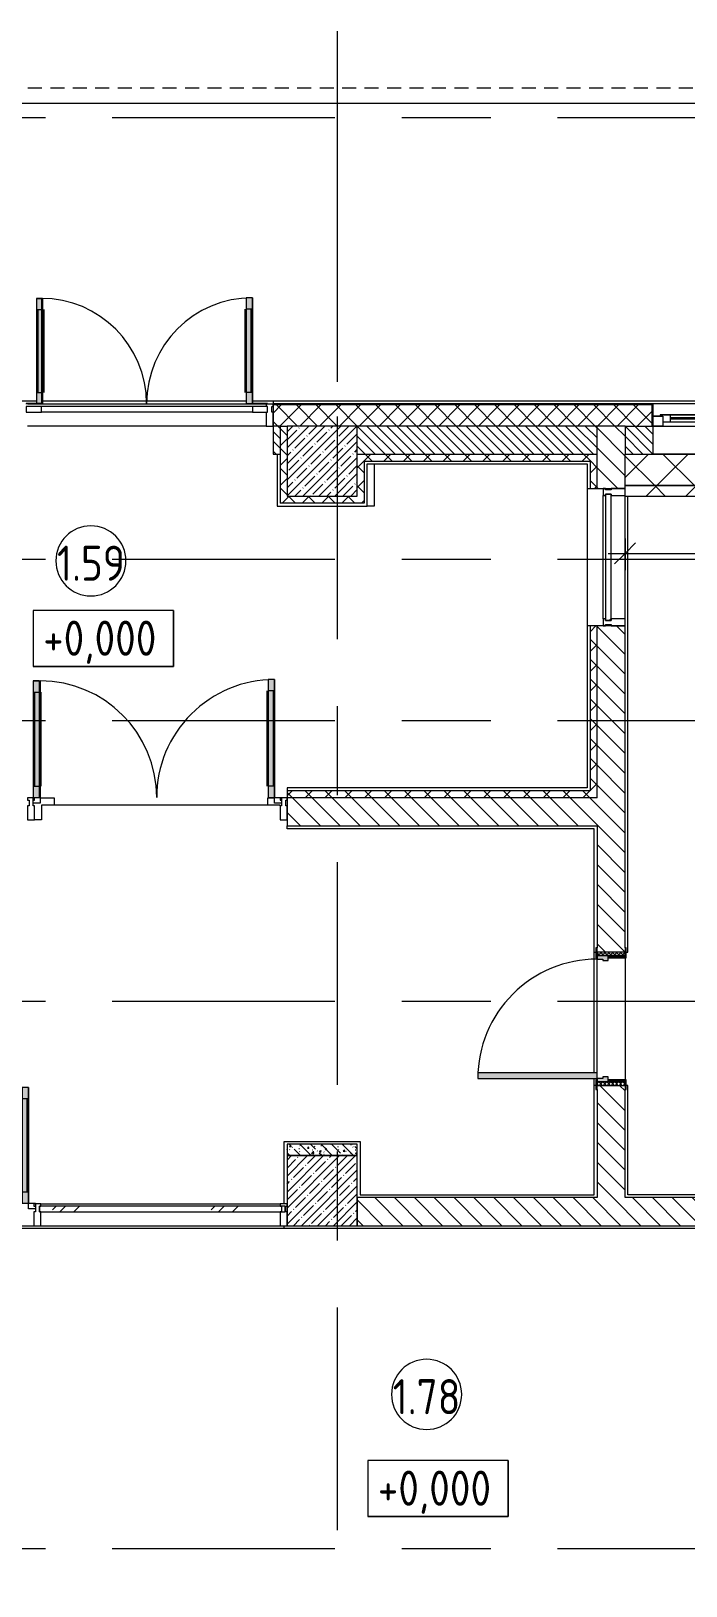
# Model space of a CAD drawing. Header units: millimetres. Extents: x 81368 to 286493, y -8553 to 29000.
# Drawn here: x 113775 to 118443, y 10833 to 21915 of the extents above; entities that cross this region are included whole.
import ezdxf

# ---------------------------------------------------------------- set-up
doc = ezdxf.new("R2010")
doc.units = ezdxf.units.MM
doc.linetypes.add('200_ШТРИХ__ш1_п0_6_', pattern=[160, 100, -60])
doc.linetypes.add('Осевая', pattern=[3175, 635, -476.25, 1587.5, -476.25])
for name, color, linetype, lineweight in [('A-ANNO-DIMS', 7, 'Continuous', 9), ('A-ANNO-DIMS-100', 7, 'Continuous', 9), ('A-AREA-IDEN', 7, 'Continuous', 9), ('A-DETL-MBND-1', 7, '200_ШТРИХ__ш1_п0_6_', 9), ('A-GLAZ', 7, 'Continuous', 9), ('A-GLAZ-CURT', 7, 'Continuous', 9), ('A-GLAZ-CWMG', 7, 'Continuous', 9), ('A-WALL', 7, 'Continuous', 9), ('A-WALL-1', 7, 'Continuous', 13), ('G-ANNO-DIMS', 7, 'Continuous', 9), ('I-WALL', 7, 'Continuous', 9), ('S-COLS', 7, 'Continuous', 9), ('Оси', 7, 'Continuous', 9), ('Оси-2', 7, 'Осевая', 9)]:
    doc.layers.add(name, color=color, linetype=linetype, lineweight=lineweight)
for name, color, linetype, lineweight, true_color in [('A-DETL-GENF-1', 7, 'Continuous', 9, 0xe2e2e2), ('A-DETL-GENF-2', 7, 'Continuous', 9, 0xaaaaaa), ('A-DOOR-1', 7, 'Continuous', 9, 0xaaaaaa), ('A-DOOR-2', 7, 'Continuous', 9, 0xe2e2e2), ('A-DOOR-FRAM-1', 7, 'Continuous', 9, 0xe2e2e2), ('A-DOOR-FRAM-2', 7, 'Continuous', 9, 0xaaaaaa), ('A-FLOR-1', 7, 'Continuous', 9, 0xaaaaaa), ('A-WALL-3', 7, 'Continuous', 9, 0xff80c0), ('I-WALL-1', 7, 'Continuous', 9, 0x787878)]:
    doc.layers.add(name, color=color, linetype=linetype, lineweight=lineweight, true_color=true_color)
doc.styles.add('GOST Common', font='GOST_Common.ttf', dxfattribs={"width": 0.9, "height": 250})
doc.styles.add('ISOCPEUR_1', font='isocpeur.ttf', dxfattribs={"width": 0.9, "height": 200})
doc.dimstyles.new('ISO-2_0_0_9К_Средний_округл2', dxfattribs={"dimscale": 304.8, "dimtxt": 199.196235, "dimasz": 0.492126, "dimexe": 0.393701, "dimexo": 0, "dimgap": 0, "dimtad": 1, "dimdec": 0, "dimrnd": 10, "dimzin": 0, "dimdsep": 46, "dimtxsty": 'ISOCPEUR_1', "dimblk1": 'OBLIQUE', "dimblk2": 'OBLIQUE', "dimsah": 1, "dimcen": 0.09, "dimdle": 0.393701, "dimazin": 0, "dimtfac": 1, "dimtdec": 4, "dimtix": 1, "dimtmove": 0, "dimatfit": 3, "dimfxl": 1, "dimtvp": 1, "dimtolj": 1, "dimtzin": 0, "dimarcsym": 2})
pattern_1 = [(135, (0, 0), (-70.71068, -70.71068), [])]
pattern_2 = [(135, (0, 0), (-35.35534, -35.35534), [])]
pattern_3 = [(45, (0, 0), (-70.71068, 70.71068), []), (135, (0, 0), (-70.71068, -70.71068), [])]
pattern_4 = [(45, (0, 0), (-141.42136, 141.42136), []), (135, (0, 0), (-141.42136, -141.42136), [])]

# ---------------------------------------------------------------- blocks, each defined once
blk = doc.blocks.new('110_Дверь_СКБ_1Ст_Внутренняя1 - Д-14_п_ 950x2100h_охрана-33310230-План монтажа стен и перегородок 1 этажа в осях 23_1-33')
at = {"layer": 'A-DOOR-1'}
h = blk.add_hatch(dxfattribs=at)
h.set_pattern_fill('FP_6', color=256, style=0, pattern_type=2)
h.set_pattern_definition([(135, (1826.41, 164.685), (-14.14214, -14.14214), []), (225, (1826.41, 164.685), (14.14214, -14.14214), [])])
h.paths.add_polyline_path([(462.5, -100), (487.5, -100), (487.5, 100), (462.5, 100)])
at = {"layer": 'A-DOOR-2'}
h = blk.add_hatch(color=256, dxfattribs=at)
h.paths.add_polyline_path([(-437.5, 100), (-437.5, 20), (-402.5, 20), (-402.5, 60), (-412.5, 60), (-412.5, 100)])
h.paths.add_polyline_path([(427.5, 60), (427.5, 20), (462.5, 20), (462.5, 100), (437.5, 100), (437.5, 60)])
at = {"layer": 'A-DOOR-FRAM-1'}
for points in [[(-412.5, 950), (-412.5, 100), (-372.5, 100), (-372.5, 950)], [(-492.5, 100), (-422.5, 100), (-422.5, 108), (-492.5, 108)], [(-437.5, -100), (-422.5, -100), (-422.5, 20), (-437.5, 20)], [(447.5, 100), (517.5, 100), (517.5, 108), (447.5, 108)], [(447.5, -100), (462.5, -100), (462.5, 20), (447.5, 20)], [(-492.5, -108), (-422.5, -108), (-422.5, -100), (-492.5, -100)], [(447.5, -108), (517.5, -108), (517.5, -100), (447.5, -100)]]:
    blk.add_hatch(color=256, dxfattribs=at).paths.add_polyline_path(points)
at = {"layer": 'A-DOOR-FRAM-2'}
h = blk.add_hatch(dxfattribs=at)
h.set_pattern_fill('FP_7', color=256, style=0, pattern_type=2)
h.set_pattern_definition([(45, (-296.384, 164.685), (-14.1421, 14.1421), []), (135, (-296.384, 164.685), (-14.1421, -14.1421), [])])
h.paths.add_polyline_path([(-462.5, -100), (-437.5, -100), (-437.5, 100), (-462.5, 100)])
at = {"layer": 'A-DOOR-1'}
for p, q in [((-412.5, 950), (-412.5, 100)), ((-372.5, 950), (-412.5, 950)), ((-372.5, 100), (-372.5, 950)), ((-412.5, 100), (-372.5, 100))]:
    blk.add_line(p, q, dxfattribs=at)
blk.add_arc((-412.5, 100), 850, 360, 90, dxfattribs=at)
at = {"layer": 'A-DOOR-FRAM-2'}
for p, q in [((-422.5, 108), (-492.5, 108)), ((-492.5, 108), (-492.5, 100)), ((-492.5, 100), (-422.5, 100)), ((-437.5, 100), (-462.5, 100)), ((-462.5, 100), (-462.5, -100)), ((-412.5, 100), (-437.5, 100)), ((-437.5, 100), (-437.5, 20)), ((-437.5, -100), (-437.5, 100)), ((-422.5, 100), (-437.5, 100)), ((-437.5, 100), (-437.5, 99)), ((-437.5, 99), (-422.5, 99)), ((-437.5, 20), (-402.5, 20)), ((-422.5, 20), (-437.5, 20)), ((-437.5, 20), (-437.5, -100)), ((-422.5, 100), (-422.5, 108)), ((-422.5, 99), (-422.5, 100)), ((-422.5, -100), (-422.5, 20)), ((-412.5, 60), (-412.5, 100)), ((-402.5, 60), (-412.5, 60)), ((-402.5, 20), (-402.5, 60)), ((437.5, 60), (427.5, 60)), ((427.5, 60), (427.5, 20)), ((427.5, 20), (462.5, 20)), ((437.5, 100), (437.5, 60)), ((462.5, 100), (437.5, 100)), ((517.5, 108), (447.5, 108)), ((447.5, 108), (447.5, 100)), ((462.5, 100), (447.5, 100)), ((447.5, 100), (447.5, 99)), ((447.5, 100), (517.5, 100)), ((447.5, 99), (462.5, 99)), ((462.5, 20), (447.5, 20)), ((447.5, 20), (447.5, -100)), ((462.5, 20), (462.5, 100)), ((487.5, 100), (462.5, 100)), ((462.5, 100), (462.5, -100)), ((462.5, 99), (462.5, 100)), ((462.5, -100), (462.5, 20)), ((487.5, -100), (487.5, 100)), ((517.5, 100), (517.5, 108)), ((-422.5, -100), (-492.5, -100)), ((-492.5, -100), (-492.5, -108)), ((-492.5, -108), (-422.5, -108)), ((-462.5, -100), (-437.5, -100)), ((-437.5, -100), (-422.5, -100)), ((-422.5, -108), (-422.5, -100)), ((447.5, -100), (462.5, -100)), ((517.5, -100), (447.5, -100)), ((447.5, -100), (447.5, -108)), ((447.5, -108), (517.5, -108)), ((462.5, -100), (487.5, -100)), ((517.5, -108), (517.5, -100))]:
    blk.add_line(p, q, dxfattribs=at)
blk = doc.blocks.new('Прямоугольный импост - Импост структурный с накладкой - 160мм-22852563-План монтажа стен и перегородок 1 этажа в осях 23_1-33')
at = {"layer": 'A-GLAZ-CWMG'}
for p, q in [((-50, 40), (-50, 140)), ((-50, 140), (0, 140)), ((0, 140), (0, 40)), ((-50, -17), (-50, 0)), ((-10, 40), (-10, 0)), ((0, 40), (-10, 40)), ((-10, 0), (0, 0)), ((0, 0), (0, -17)), ((0, -17), (-50, -17))]:
    blk.add_line(p, q, dxfattribs=at)
blk = doc.blocks.new('Дверь_Витражная_СКБ_2Ст - ВН-5-31911725-План монтажа стен и перегородок 1 этажа в осях 23_1-33')
at = {"layer": 'A-DETL-GENF-1'}
for points in [[(-743, 20), (-743, 770), (-788, 770), (-788, 20)], [(752, 20), (752, 774), (707, 774), (707, 20)], [(-789, 17), (-752, 17), (-752, 20), (-860, 20), (-860, 17), (-850, 17)], [(860, 17), (860, 20), (752, 20), (752, 17), (850, 17)]]:
    blk.add_hatch(color=256, dxfattribs=at).paths.add_polyline_path(points)
at = {"layer": 'A-DETL-GENF-2'}
for p, q in [((-788, 770), (-743, 770)), ((-788, 770), (-788, 20)), ((-743, 770), (-788, 770)), ((-788, 770), (-788, 20)), ((-788, 690), (-743, 690)), ((-778, 690), (-778, 100)), ((-743, 770), (-743, 20)), ((-743, 20), (-743, 770)), ((-734, 690), (-734, 100)), ((698, 694), (698, 100)), ((752, 774), (707, 774)), ((707, 774), (707, 20)), ((752, 774), (707, 774)), ((707, 774), (707, 20)), ((752, 694), (707, 694)), ((742, 694), (742, 100)), ((752, 774), (752, 20)), ((752, 20), (752, 774)), ((-860, 20), (-860, 17)), ((-752, 20), (-860, 20)), ((-752, 20), (-860, 20)), ((-860, 20), (-860, 17)), ((-788, 100), (-743, 100)), ((-743, 20), (-788, 20)), ((-788, 20), (-743, 20)), ((-752, 17), (-752, 20)), ((-752, 17), (-752, 20)), ((752, 100), (707, 100)), ((707, 20), (752, 20)), ((707, 20), (752, 20)), ((752, 17), (752, 20)), ((752, 20), (860, 20)), ((752, 20), (752, 17)), ((860, 20), (752, 20)), ((860, 20), (860, 17)), ((860, 17), (860, 20))]:
    blk.add_line(p, q, dxfattribs=at)
at = {"layer": 'A-DOOR-1'}
for p, q in [((-752, 770), (-752, 20)), ((752, 774), (752, 20)), ((-752, 0), (-860, 0)), ((-860, 0), (-860, -40)), ((-752, -40), (-752, 0)), ((860, 0), (752, 0)), ((752, 0), (752, -40)), ((860, -40), (860, 0)), ((-860, -40), (-752, -40)), ((752, -40), (860, -40))]:
    blk.add_line(p, q, dxfattribs=at)
for centre, radius, start, end in [((-752, 20), 750, 360, 90), ((752, 20), 754, 90, 180)]:
    blk.add_arc(centre, radius, start, end, dxfattribs=at)
blk = doc.blocks.new('Прямоугольный импост - Импост структурный с накладкой - 160мм-24260934-План монтажа стен и перегородок 1 этажа в осях 23_1-33')
at = {"layer": 'A-GLAZ-CWMG'}
for p, q in [((115450, 19257), (113750, 19257)), ((115352, 19240), (113848, 19240)), ((115352, 19200), (113848, 19200)), ((115450, 19100), (113750, 19100))]:
    blk.add_line(p, q, dxfattribs=at)
blk = doc.blocks.new('Дверь_Витражная_остекление_ - ВВ-14 остекление-32472302-План монтажа стен и перегородок 1 этажа в осях 23_1-33')
at = {"layer": 'A-DETL-GENF-1'}
for points in [[(-798, -20), (-835, -20), (-835, -860), (-790, -860), (-790, -20)], [(840, -20), (840, -850), (885, -850), (885, -20), (864, -20)]]:
    blk.add_hatch(color=256, dxfattribs=at).paths.add_polyline_path(points)
at = {"layer": 'A-DETL-GENF-2'}
for p, q in [((-790, -20), (-835, -20)), ((-835, -860), (-835, -20)), ((-790, -20), (-835, -20)), ((-835, -20), (-835, -860)), ((-835, -100), (-790, -100)), ((-825, -780), (-825, -100)), ((-790, -860), (-790, -20)), ((-790, -860), (-790, -20)), ((-781, -780), (-781, -100)), ((831, -770), (831, -100)), ((840, -850), (840, -20)), ((840, -20), (840, -850)), ((885, -100), (840, -100)), ((875, -770), (875, -100)), ((885, -850), (885, -20)), ((885, -850), (885, -20)), ((885, -770), (840, -770)), ((-835, -780), (-790, -780)), ((-835, -860), (-790, -860)), ((-835, -860), (-790, -860)), ((885, -850), (840, -850)), ((840, -850), (885, -850))]:
    blk.add_line(p, q, dxfattribs=at)
at = {"layer": 'A-DOOR-1'}
for p, q in [((-885, 20), (-835, 20)), ((-885, -20), (-885, 20)), ((-835, 20), (-835, -20)), ((835, 20), (885, 20)), ((835, -20), (835, 20)), ((885, 20), (885, -20)), ((-835, -20), (-885, -20)), ((-835, -860), (-835, -20)), ((835, -850), (835, -20)), ((885, -20), (835, -20))]:
    blk.add_line(p, q, dxfattribs=at)
for centre, radius, start, end in [((-835, -20), 840, 270, 0), ((835, -20), 830, 180, 270)]:
    blk.add_arc(centre, radius, start, end, dxfattribs=at)
blk = doc.blocks.new('Прямоугольный импост - Импост структурный с накладкой - 160мм Темный-31915521-План монтажа стен и перегородок 1 этажа в осях 23_1-33')
at = {"layer": 'A-GLAZ-CWMG'}
for p, q in [((-25, 0), (-25, 17)), ((-25, 17), (25, 17)), ((-15, 0), (-25, 0)), ((-15, -40), (-15, 0)), ((25, 0), (15, 0)), ((15, 0), (15, -40)), ((25, 17), (25, 0)), ((-25, -140), (-25, -40)), ((-25, -40), (-15, -40)), ((15, -40), (25, -40)), ((25, -40), (25, -140)), ((25, -140), (-25, -140))]:
    blk.add_line(p, q, dxfattribs=at)
blk = doc.blocks.new('Системная панель - Стекло - 40мм-24262626-План монтажа стен и перегородок 1 этажа в осях 23_1-33')
at = {"layer": 'A-GLAZ-CURT'}
h = blk.add_hatch(dxfattribs=at)
h.set_pattern_fill('FP_34', color=256, style=0, pattern_type=2)
h.set_pattern_definition([(135, (18065, -117970), (-282.8427, -282.8427), [200, -600]), (135, (18165, -118170), (-282.8427, -282.8427), [600, -200]), (135, (18265, -117770), (-282.8427, -282.8427), [200, -600])])
h.paths.add_polyline_path([(450, 40), (-450, 40), (-450, 0), (450, 0)])
for p, q in [((450, 40), (-450, 40)), ((-450, 40), (-450, 0)), ((-450, 0), (450, 0)), ((450, 0), (450, 40))]:
    blk.add_line(p, q, dxfattribs=at)
blk = doc.blocks.new('Прямоугольный импост - Импост структурный с накладкой - 160мм-20958586-План монтажа стен и перегородок 1 этажа в осях 23_1-33')
at = {"layer": 'A-GLAZ-CWMG'}
for p, q in [((117853, 17725), (117853, 18605)), ((118010, 17725), (118010, 18605))]:
    blk.add_line(p, q, dxfattribs=at)
blk = doc.blocks.new('Прямоугольный импост - Импост структурный с накладкой - 160мм-24262627-План монтажа стен и перегородок 1 этажа в осях 23_1-33')
at = {"layer": 'A-GLAZ-CWMG'}
for p, q in [((-50, 0), (-50, 17)), ((-50, 17), (0, 17)), ((-40, 0), (-50, 0)), ((-40, -40), (-40, 0)), ((0, 0), (-10, 0)), ((-10, 0), (-10, -40)), ((0, 17), (0, 0)), ((-50, -140), (-50, -40)), ((-50, -40), (-40, -40)), ((-10, -40), (0, -40)), ((0, -40), (0, -140)), ((0, -140), (-50, -140))]:
    blk.add_line(p, q, dxfattribs=at)
blk = doc.blocks.new('Прямоугольный импост - Импост структурный с накладкой - 160мм-24262628-План монтажа стен и перегородок 1 этажа в осях 23_1-33')
at = {"layer": 'A-GLAZ-CWMG'}
for p, q in [((0, 17), (-50, 17)), ((-50, 17), (-50, 0)), ((-50, 0), (-40, 0)), ((-40, 0), (-40, -40)), ((-10, -40), (-10, 0)), ((-10, 0), (0, 0)), ((0, 0), (0, 17)), ((-40, -40), (-50, -40)), ((-50, -40), (-50, -140)), ((0, -40), (-10, -40)), ((0, -140), (0, -40)), ((-50, -140), (0, -140))]:
    blk.add_line(p, q, dxfattribs=at)
blk = doc.blocks.new('Прямоугольный импост - Импост структурный с накладкой - 160мм Темный-30755591-План монтажа стен и перегородок 1 этажа в осях 23_1-33')
at = {"layer": 'A-GLAZ-CWMG'}
for p, q in [((-25, 0), (-25, 17)), ((-25, 17), (25, 17)), ((-15, 0), (-25, 0)), ((-15, -40), (-15, 0)), ((25, 0), (15, 0)), ((15, 0), (15, -40)), ((25, 17), (25, 0)), ((-25, -140), (-25, -40)), ((-25, -40), (-15, -40)), ((15, -40), (25, -40)), ((25, -40), (25, -140)), ((25, -140), (-25, -140))]:
    blk.add_line(p, q, dxfattribs=at)
blk = doc.blocks.new('120_Окно_СКБ_1Ст - 120_Окно_СКБ_1Ст_1200х2500_h_ с форточкой-22889524-План монтажа стен и перегородок 1 этажа в осях 23_1-33')
at = {"layer": 'A-GLAZ'}
for p, q in [((-600, 5), (-600, 75)), ((-600, 75), (-530, 75)), ((600, 75), (-600, 75)), ((-530, 5), (-600, 5)), ((-600, 5), (-550, 5)), ((-530, 5), (-550, 5)), ((-550, 5), (-550, -5)), ((-530, 75), (-530, 5)), ((530, 45), (-530, 45)), ((-530, 45), (-530, 5)), ((-480, -5), (-480, 45)), ((-480, 25), (480, 25)), ((480, 15), (-480, 15)), ((480, -5), (480, 45)), ((530, 5), (530, 75)), ((530, 75), (600, 75)), ((530, 5), (530, 45)), ((600, 5), (530, 5)), ((550, 5), (530, 5)), ((550, 5), (600, 5)), ((550, -5), (550, 5)), ((600, 75), (600, 5)), ((-550, -5), (550, -5)), ((550, -5), (-550, -5))]:
    blk.add_line(p, q, dxfattribs=at)
blk = doc.blocks.new('Системная панель - Стекло - 40мм-32354598-План монтажа стен и перегородок 1 этажа в осях 23_1-33')
at = {"layer": 'A-GLAZ-CURT'}
h = blk.add_hatch(dxfattribs=at)
h.set_pattern_fill('FP_49', color=256, style=0, pattern_type=2)
h.set_pattern_definition([(225, (114810.45, 13440), (282.8427, -282.8427), [200, -600]), (225, (115010.45, 13540), (282.8427, -282.8427), [600, -200]), (225, (114610.45, 13640), (282.8427, -282.8427), [200, -600])])
h.paths.add_polyline_path([(-875, 40), (-875, 0), (875, 0), (875, 40), (-430, 40)])
for p, q in [((875, 40), (-875, 40)), ((-875, 40), (-875, 0)), ((-875, 0), (875, 0)), ((875, 0), (875, 40))]:
    blk.add_line(p, q, dxfattribs=at)
blk = doc.blocks.new('Прямоугольный импост - Импост структурный с накладкой - 160мм Темный-32355000-План монтажа стен и перегородок 1 этажа в осях 23_1-33')
at = {"layer": 'A-GLAZ-CWMG'}
for p, q in [((113845, 13557), (115550, 13557)), ((113845, 13400), (115550, 13400))]:
    blk.add_line(p, q, dxfattribs=at)
blk = doc.blocks.new('BSC_Колонна _Прямоугольная - 500х500-V13-План монтажа стен и перегородок 1 этажа в осях 23_1-33')
at = {"layer": 'S-COLS'}
h = blk.add_hatch(dxfattribs=at)
h.set_pattern_fill('FP_52', color=256, style=0, pattern_type=2)
h.set_pattern_definition([(45, (-115850.45, -18850), (-57.024626, 57.024626), []), (45, (-115793.42, -18850), (-57.024626, 57.024626), [100.806, -20.161, 3.353, -16.808])])
h.paths.add_polyline_path([(-250, -250), (250, -250), (250, 250), (-250, 250), (-250, 247)])
for p, q in [((250, 250), (-250, 250)), ((-250, 250), (-250, -250)), ((250, -250), (250, 250)), ((-250, -250), (250, -250))]:
    blk.add_line(p, q, dxfattribs=at)
blk = doc.blocks.new('Прямоугольный импост - Импост структурный с накладкой - 160мм Темный-31239248-План монтажа стен и перегородок 1 этажа в осях 23_1-33')
at = {"layer": 'A-GLAZ-CWMG'}
for p, q in [((0, 17), (-50, 17)), ((-50, 17), (-50, 0)), ((-50, 0), (-40, 0)), ((-40, 0), (-40, -40)), ((-10, -40), (-10, 0)), ((-10, 0), (0, 0)), ((0, 0), (0, 17)), ((-40, -40), (-50, -40)), ((-50, -40), (-50, -140)), ((0, -40), (-10, -40)), ((0, -140), (0, -40)), ((-50, -140), (0, -140))]:
    blk.add_line(p, q, dxfattribs=at)
blk = doc.blocks.new('Дверь_Витражная_остекление_ - ВВ-13 остекление-32355241-План монтажа стен и перегородок 1 этажа в осях 23_1-33')
at = {"layer": 'A-DETL-GENF-1'}
for points in [[(-787.5, -20), (-832.5, -20), (-832.5, -845), (-787.5, -845), (-787.5, -56)], [(837.5, -20), (837.5, -860), (882.5, -860), (882.5, -20)]]:
    blk.add_hatch(color=256, dxfattribs=at).paths.add_polyline_path(points)
at = {"layer": 'A-DETL-GENF-2'}
for p, q in [((-787.5, -20), (-832.5, -20)), ((-832.5, -845), (-832.5, -20)), ((-787.5, -20), (-832.5, -20)), ((-832.5, -20), (-832.5, -845)), ((-832.5, -100), (-787.5, -100)), ((-822.5, -765), (-822.5, -100)), ((-787.5, -845), (-787.5, -20)), ((-787.5, -845), (-787.5, -20)), ((-778.5, -765), (-778.5, -100)), ((828.5, -780), (828.5, -100)), ((837.5, -860), (837.5, -20)), ((837.5, -20), (837.5, -860)), ((882.5, -100), (837.5, -100)), ((872.5, -780), (872.5, -100)), ((882.5, -860), (882.5, -20)), ((882.5, -860), (882.5, -20)), ((-832.5, -765), (-787.5, -765)), ((-832.5, -845), (-787.5, -845)), ((-832.5, -845), (-787.5, -845)), ((882.5, -780), (837.5, -780)), ((882.5, -860), (837.5, -860)), ((837.5, -860), (882.5, -860))]:
    blk.add_line(p, q, dxfattribs=at)
at = {"layer": 'A-DOOR-1'}
for p, q in [((-882.5, 20), (-832.5, 20)), ((-882.5, -20), (-882.5, 20)), ((-832.5, 20), (-832.5, -20)), ((832.5, 20), (882.5, 20)), ((832.5, -20), (832.5, 20)), ((882.5, 20), (882.5, -20)), ((-832.5, -20), (-882.5, -20)), ((-832.5, -845), (-832.5, -20)), ((832.5, -860), (832.5, -20)), ((882.5, -20), (832.5, -20))]:
    blk.add_line(p, q, dxfattribs=at)
for centre, radius, start, end in [((-832.5, -20), 825, 270, 0), ((832.5, -20), 840, 180, 270)]:
    blk.add_arc(centre, radius, start, end, dxfattribs=at)
blk = doc.blocks.new('Зашивка приборов отопления2 - Зашивка приборов отопления-33269377-План монтажа стен и перегородок 1 этажа в осях 23_1-33')
at = {"layer": 'A-WALL-3'}
h = blk.add_hatch(dxfattribs=at)
h.set_pattern_fill('FP_63', color=256, style=0, pattern_type=2)
h.set_pattern_definition(pattern_4)
h.paths.add_polyline_path([(120680, 18675), (120680, 18900), (118010, 18900), (118010, 18675), (120459, 18675)])
h = blk.add_hatch(dxfattribs=at)
h.set_pattern_fill('FP_63', color=256, style=0, pattern_type=2)
h.set_pattern_definition(pattern_4)
h.paths.add_polyline_path([(120680, 18600), (120680, 18675), (118010, 18675), (118010, 18600), (120459, 18600)])
for p, q in [((119410, 18900), (118210, 18900)), ((120680, 18675), (120680, 18900)), ((118010, 18675), (120680, 18675)), ((120680, 18675), (118010, 18675)), ((120680, 18600), (120680, 18675)), ((118010, 18600), (120680, 18600))]:
    blk.add_line(p, q, dxfattribs=at)
blk = doc.blocks.new('Марка_Помещения - Номер-25198446-План монтажа стен и перегородок 1 этажа в осях 23_1-33')
at = {"layer": 'A-AREA-IDEN'}
for start, end in [(360, 180), (180, 360)]:
    blk.add_arc((0, 0), 2.5, start, end, dxfattribs=at)
blk = doc.blocks.new('Высотные отметки - 10х4_h_-17668695-План монтажа стен и перегородок 1 этажа в осях 23_1-33')
at = {"layer": 'G-ANNO-DIMS'}
for p, q in [((-5, 4), (-5, 0)), ((5, 4), (-5, 4)), ((5, 4), (-5, 4)), ((-5, 4), (-5, 0)), ((5, 4), (5, 0)), ((5, 0), (5, 4)), ((5, 0), (-5, 0)), ((-5, 0), (5, 0))]:
    blk.add_line(p, q, dxfattribs=at)
blk = doc.blocks.new('DIMBLOCK61-План монтажа стен и перегородок 1 этажа в осях 23_1-33')
at = {"layer": 'A-ANNO-DIMS-100'}
for p, q in [((120681, 18600), (120681, 18072)), ((120681, 18192), (120681, 18600)), ((118010, 18299), (118010, 18072)), ((118010, 18192), (118010, 18299)), ((117890, 18192), (120681, 18192))]:
    blk.add_line(p, q, dxfattribs=at)
at = {"layer": 'A-ANNO-DIMS-100', "lineweight": 20}
for p, q in [((118010, 18192), (117935, 18117)), ((118010, 18192), (118085, 18267)), ((120681, 18192), (120606, 18117)), ((120681, 18192), (120756, 18267))]:
    blk.add_line(p, q, dxfattribs=at)
at = {"layer": 'A-ANNO-DIMS-100', "color": 0, "insert": (119092, 18454), "char_height": 200, "width": 606.78, "attachment_point": 1, "line_spacing_factor": 1.149209, "style": 'ISOCPEUR_1'}
blk.add_mtext('2670', dxfattribs=at)
blk = doc.blocks.new('_Oblique')
at = {"color": 0, "linetype": 'ByBlock', "lineweight": -2}
blk.add_line((-0.5, -0.5), (0.5, 0.5), dxfattribs=at)

msp = doc.modelspace()

# ---------------------------------------------------------------- hatches: boundary and pattern name
at = {"layer": 'A-WALL'}
h = msp.add_hatch(dxfattribs=at)
h.set_pattern_fill('FP_5', color=256, style=0, pattern_type=2)
h.set_pattern_definition(pattern_3)
h.paths.add_polyline_path([(120860, 19100), (120860, 19250), (119418, 19250), (119418, 19100), (120852, 19100)])
h.paths.add_polyline_path([(118202, 19100), (118202, 19250), (115500.4, 19250), (115500.4, 19100), (118010, 19100)])
h.paths.add_polyline_path([(112899, 19100), (112908.8, 19100), (112850.4, 19180.7), (112850.4, 19250), (112790.5, 19250), (112800.4, 19236.2), (112800.4, 19100), (112850.4, 19100)])
h = msp.add_hatch(dxfattribs=at)
h.set_pattern_fill('FP_1', color=256, style=0, pattern_type=2)
h.set_pattern_definition(pattern_2)
h.paths.add_polyline_path([(117810, 18900), (117810, 19100), (116100.4, 19100), (116100.4, 18900), (117799.9, 18900)])
h.paths.add_polyline_path([(115530.4, 18900), (115550.4, 18900), (115550.4, 19100), (115500.4, 19100), (115500.4, 18900)])
h.paths.add_polyline_path([(112481.7, 18900), (112750.4, 18900), (112750.4, 19100), (111050, 19100), (111050, 18900), (111179.4, 18900)])
h.paths.add_polyline_path([(112800.4, 18900), (112850.4, 18900), (112850.4, 19100), (112800.4, 19100), (112800.4, 19097.3)])
h = msp.add_hatch(dxfattribs=at)
h.set_pattern_fill('FP_1', color=256, style=0, pattern_type=2)
h.set_pattern_definition(pattern_2)
h.paths.add_polyline_path([(119410, 18900), (120930, 18900), (120930, 19100), (119410, 19100), (119410, 19097.3)])
h.paths.add_polyline_path([(118132.3, 18900), (118210, 18900), (118210, 19100), (118010, 19100), (118010, 18900)])
at = {"layer": 'I-WALL'}
h = msp.add_hatch(dxfattribs=at)
h.set_pattern_fill('FP_5', color=256, style=0, pattern_type=2)
h.set_pattern_definition(pattern_3)
h.paths.add_polyline_path([(115600.4, 18550), (115600.4, 19100), (115550.4, 19100), (115550.4, 18550)])
h = msp.add_hatch(dxfattribs=at)
h.set_pattern_fill('FP_4', color=256, style=0, pattern_type=2)
h.set_pattern_definition(pattern_1)
h.paths.add_polyline_path([(117810, 16450), (118010, 16450), (118010, 17675), (117810, 17675), (117810, 16520)])
h.paths.add_polyline_path([(117810, 18655), (118010, 18655), (118010, 19100), (117810, 19100), (117810, 18900)])
h = msp.add_hatch(dxfattribs=at)
h.set_pattern_fill('FP_5', color=256, style=0, pattern_type=2)
h.set_pattern_definition(pattern_3)
h.paths.add_polyline_path([(117740, 18850), (117760, 18850), (117760, 18900), (116100.4, 18900), (116100.4, 18850), (117135.1, 18850)])
h = msp.add_hatch(dxfattribs=at)
h.set_pattern_fill('FP_5', color=256, style=0, pattern_type=2)
h.set_pattern_definition(pattern_3)
h.paths.add_polyline_path([(116150.4, 18600), (116150.4, 18850), (116100.4, 18850), (116100.4, 18600)])
h = msp.add_hatch(dxfattribs=at)
h.set_pattern_fill('FP_5', color=256, style=0, pattern_type=2)
h.set_pattern_definition(pattern_3)
h.paths.add_polyline_path([(117799.9, 16500), (117810, 16500), (117810, 17675), (117760, 17675), (117760, 16500)])
h.paths.add_polyline_path([(117810, 18655), (117810, 18900), (117760, 18900), (117760, 18655), (117799.9, 18655)])
h = msp.add_hatch(dxfattribs=at)
h.set_pattern_fill('FP_5', color=256, style=0, pattern_type=2)
h.set_pattern_definition(pattern_3)
h.paths.add_polyline_path([(115600.4, 18550), (116150.4, 18550), (116150.4, 18600), (115600.4, 18600)])
h = msp.add_hatch(dxfattribs=at)
h.set_pattern_fill('FP_5', color=256, style=0, pattern_type=2)
h.set_pattern_definition(pattern_3)
h.paths.add_polyline_path([(117810, 16450), (117810, 16500), (115600.4, 16500), (115600.4, 16450), (117799.9, 16450)])
h = msp.add_hatch(dxfattribs=at)
h.set_pattern_fill('FP_4', color=256, style=0, pattern_type=2)
h.set_pattern_definition(pattern_1)
h.paths.add_polyline_path([(118010, 16250), (118010, 16450), (115600.4, 16450), (115600.4, 16250), (117810, 16250)])
h = msp.add_hatch(dxfattribs=at)
h.set_pattern_fill('FP_4', color=256, style=0, pattern_type=2)
h.set_pattern_definition(pattern_1)
h.paths.add_polyline_path([(118010, 13600), (118010, 14400), (117810, 14400), (117810, 13600)])
h.paths.add_polyline_path([(118010, 15350), (118010, 16250), (117810, 16250), (117810, 15350)])
h = msp.add_hatch(dxfattribs=at)
h.set_pattern_fill('FP_4', color=256, style=0, pattern_type=2)
h.set_pattern_definition(pattern_1)
h.paths.add_polyline_path([(120930, 13400), (120930, 13600), (116100, 13600), (116100, 13400), (120460, 13400)])
at = {"layer": 'I-WALL-1'}
h = msp.add_hatch(dxfattribs=at)
h.set_pattern_fill('FP_14', color=256, style=0, pattern_type=2)
h.set_pattern_definition([(135, (0, 0), (-75.43415, -75.43415), [106.68, -17.78, 3.556, -17.78]), (135, (0, 75.39), (-75.43415, -75.43415), []), (50, (0, 0), (127.52922, -11.15758), [13.335, -146.685]), (355, (0, 0), (-24.66966, 133.74002), [10.668, -117.348]), (100.451, (10.63, -0.93), (102.85973, 122.58178), [11.333, -124.663]), (46.184, (0, 35.56), (189.75516, -29.43036), [20.002, -220.027]), (96.636, (15.81, 33.1), (166.1822, 173.1996), [17, -186.995]), (351.184, (0, 35.56), (166.18393, 173.19757), [16.002, -176.022]), (21, (17.78, 26.67), (106.130265, -71.58603), [13.335, -146.685]), (326, (17.78, 26.67), (43.26188, 128.93175), [10.668, -117.348]), (71.451, (26.62, 20.7), (149.39198, 57.34505), [11.333, -124.663]), (37.5, (0, 0), (2.162228, 59.188357), [3.353, -112.573, 3.353, -115.773, -117.792]), (37.5, (0, 0), (2.162228, 59.188357), [-235.052, 3.353, -114.44]), (7.5, (0, 0), (46.773857, 70.126152), [3.353, -64.567, 3.353, -109.906, -44.894]), (7.5, (0, 0), (46.773857, 70.126152), [-181.178, 3.353, -41.542]), (327.5, (-39.65, 0), (94.913671, -4.010093), [3.353, -41.097, 3.353, -135.331, -184.023]), (327.5, (-39.65, 0), (94.913671, -4.010093), [-183.134, 3.353, -180.67]), (317.5, (-57.43, 0), (103.69057, 17.79882), [3.353, -54.432, 3.353, -88.748, -130.683]), (317.5, (-57.43, 0), (103.69057, 17.79882), [-149.885, 3.353, -127.33])])
h.paths.add_polyline_path([(116100, 13900), (116100, 13980), (115600.4, 13980), (115600.4, 13900)])
at = {"layer": 'S-COLS'}
h = msp.add_hatch(dxfattribs=at)
h.set_pattern_fill('FP_2', color=256, style=0, pattern_type=2)
h.set_pattern_definition([(45, (0, 0), (-57.024626, 57.024626), []), (45, (57.025, 0), (-57.024626, 57.024626), [100.806, -20.161, 3.353, -16.808])])
h.paths.add_polyline_path([(115600, 13400), (116100, 13400), (116100, 13900), (115600, 13900), (115600, 13616.9)])

# ---------------------------------------------------------------- linework, layer by layer
at = {"layer": 'A-DETL-MBND-1'}
for p, q in [((111192.6, 21510), (119970, 21510)), ((119970, 21400), (111272.2, 21400))]:
    msp.add_line(p, q, dxfattribs=at)
at = {"layer": 'A-FLOR-1'}
for p, q in [((119970, 21400), (111272.2, 21400)), ((116220.4, 18830), (116220.4, 18530)), ((116220.4, 18530), (116170.4, 18530)), ((118030, 15350), (118030, 18600)), ((113840.4, 16450), (113938.4, 16450)), ((113938.4, 16450), (113938.4, 16398)), ((115462.4, 16398), (115462.4, 16450)), ((115462.4, 16450), (115510.4, 16450)), ((113850.4, 16293), (113800.4, 16293)), ((115550.4, 16398), (113850.4, 16398)), ((113850.4, 16398), (113850.4, 16293)), ((115550.4, 16393), (115550.4, 16398)), ((115600.4, 16230), (115600.4, 16250)), ((117790, 16230), (115600.4, 16230)), ((117790, 14490), (117790, 16230)), ((117790, 15350), (117802, 15350)), ((118018, 15350), (118030, 15350)), ((117790, 13620), (117790, 14450)), ((117802, 14400), (117790, 14400)), ((118030, 14400), (118018, 14400)), ((118030, 13620), (118030, 14400)), ((115580, 13557), (115580, 14000)), ((115580, 14000), (116120, 14000)), ((116120, 14000), (116120, 13620)), ((116120, 13620), (117790, 13620)), ((120910, 13620), (118030, 13620)), ((120360, 13380), (99790, 13380)), ((115580, 13380), (115580, 13400))]:
    msp.add_line(p, q, dxfattribs=at)
at = {"layer": 'A-WALL'}
for p, q in [((112805.8, 19280), (113812.4, 19280)), ((113857.4, 19280), (115307.4, 19280)), ((115352.4, 19280), (124672.1, 19280)), ((115500.4, 19280), (115500.4, 18900)), ((121010, 19258), (115500.4, 19258)), ((118210, 18900), (118210, 19258)), ((115550.4, 19100), (115600.4, 19100)), ((115500.4, 18900), (115530.4, 18900)), ((116100.4, 18900), (117810, 18900)), ((118010, 18900), (120930, 18900))]:
    msp.add_line(p, q, dxfattribs=at)
at = {"layer": 'A-WALL-1'}
for p, q in [((118205, 19253), (115500.4, 19253)), ((118202, 19250), (115500.4, 19250)), ((118202, 19100), (118202, 19250)), ((118205, 19100), (118205, 19253)), ((115550.4, 19100), (115500.4, 19100)), ((115550.4, 19100), (115550.4, 18550)), ((117810, 19100), (116100.4, 19100)), ((117810, 18655), (117810, 19100)), ((118010, 19100), (118210, 19100)), ((118010, 19100), (118010, 18900)), ((115530.4, 18900), (115550.4, 18900)), ((116150.4, 18850), (117760, 18850)), ((116150.4, 18850), (116150.4, 18550)), ((117760, 18850), (117760, 18655)), ((116150.4, 18550), (115550.4, 18550)), ((117760, 17675), (117760, 16500)), ((117810, 16500), (117810, 17675)), ((117760, 16500), (115600.4, 16500))]:
    msp.add_line(p, q, dxfattribs=at)
at = {"layer": 'I-WALL'}
for p, q in [((118010, 19100), (117810, 19100)), ((115530.4, 18900), (115530.4, 18530)), ((118010, 18655), (118010, 18900)), ((116170.4, 18830), (117740, 18830)), ((116170.4, 18530), (116170.4, 18830)), ((117740, 18830), (117740, 16520)), ((117740, 18655), (118010, 18655)), ((115530.4, 18530), (116170.4, 18530)), ((118010, 17675), (117740, 17675)), ((118010, 15380), (118010, 17675)), ((115600.4, 16520), (115600.4, 16250)), ((117740, 16520), (115600.4, 16520)), ((117810, 16450), (115600.4, 16450)), ((117810, 16450), (117810, 16500)), ((115600.4, 16250), (117810, 16250)), ((117810, 16250), (117810, 15380)), ((117810, 14490), (117810, 15300)), ((118010, 15310), (118010, 14440)), ((117810, 14370), (117810, 13600)), ((118010, 13600), (118010, 14370)), ((116100, 13980), (115600.4, 13980)), ((115600.4, 13980), (115600.4, 13900)), ((116100, 13900), (116100, 13980)), ((115600.4, 13900), (116100, 13900)), ((117810, 13600), (116100, 13600)), ((116100, 13600), (116100, 13400)), ((120930, 13600), (118010, 13600)), ((116100, 13400), (120380, 13400))]:
    msp.add_line(p, q, dxfattribs=at)
at = {"layer": 'S-COLS'}
for p, q in [((116100, 13900), (115600, 13900)), ((115600, 13900), (115600, 13400)), ((116100, 13600), (116100, 13900)), ((116100, 13400), (116100, 13600)), ((115600, 13400), (116100, 13400))]:
    msp.add_line(p, q, dxfattribs=at)
at = {"layer": 'Оси'}
msp.add_line((115960, 19415.1), (115960, 21915.1), dxfattribs=at)
at = {"layer": 'Оси-2'}
for p, q in [((84667.6, 21300), (122580, 21300)), ((115960, 593.7), (115960, 19415.1)), ((84667.6, 18150), (122760, 18150)), ((84667.6, 17000), (122760, 17000)), ((84667.6, 15000), (122160, 15000)), ((84667.6, 13400), (119719, 13400)), ((84667.6, 11100), (120319, 11100))]:
    msp.add_line(p, q, dxfattribs=at)

# ---------------------------------------------------------------- block references
at = {"layer": 'A-AREA-IDEN', "xscale": 99.99999999999993, "yscale": 99.99999999999993, "zscale": 99.99999999999993}
for p in [(114201.5, 18138.7), (116594.8, 12197.6)]:
    msp.add_blockref('Марка_Помещения - Номер-25198446-План монтажа стен и перегородок 1 этажа в осях 23_1-33', p, dxfattribs=at)
at = {"layer": 'A-DOOR-1'}
msp.add_blockref('Дверь_Витражная_СКБ_2Ст - ВН-5-31911725-План монтажа стен и перегородок 1 этажа в осях 23_1-33', (114600.4, 19240), dxfattribs=at)
for name, p, rotation in [('Дверь_Витражная_остекление_ - ВВ-14 остекление-32472302-План монтажа стен и перегородок 1 этажа в осях 23_1-33', (114675.4, 16433), 180), ('110_Дверь_СКБ_1Ст_Внутренняя1 - Д-14_п_ 950x2100h_охрана-33310230-План монтажа стен и перегородок 1 этажа в осях 23_1-33', (117910, 14862.5), 90), ('Дверь_Витражная_остекление_ - ВВ-13 остекление-32355241-План монтажа стен и перегородок 1 этажа в осях 23_1-33', (112922.9, 13540), 180)]:
    msp.add_blockref(name, p, dxfattribs=dict(at, rotation=rotation))
at = {"layer": 'A-GLAZ', "rotation": 180}
msp.add_blockref('120_Окно_СКБ_1Ст - 120_Окно_СКБ_1Ст_1200х2500_h_ с форточкой-22889524-План монтажа стен и перегородок 1 этажа в осях 23_1-33', (118810, 19175), dxfattribs=at)
at = {"layer": 'A-GLAZ-CURT'}
for name, p, rotation in [('Системная панель - Стекло - 40мм-24262626-План монтажа стен и перегородок 1 этажа в осях 23_1-33', (117870, 18165), 269.9999999999995), ('Системная панель - Стекло - 40мм-32354598-План монтажа стен и перегородок 1 этажа в осях 23_1-33', (114710.4, 13540), 180)]:
    msp.add_blockref(name, p, dxfattribs=dict(at, rotation=rotation))
at = {"layer": 'A-GLAZ-CWMG'}
for name, p in [('Прямоугольный импост - Импост структурный с накладкой - 160мм-24260934-План монтажа стен и перегородок 1 этажа в осях 23_1-33', (0, 0)), ('Прямоугольный импост - Импост структурный с накладкой - 160мм-20958586-План монтажа стен и перегородок 1 этажа в осях 23_1-33', (0, 0)), ('Прямоугольный импост - Импост структурный с накладкой - 160мм Темный-31239248-План монтажа стен и перегородок 1 этажа в осях 23_1-33', (115600.4, 16433)), ('Прямоугольный импост - Импост структурный с накладкой - 160мм Темный-32355000-План монтажа стен и перегородок 1 этажа в осях 23_1-33', (0, 0)), ('Прямоугольный импост - Импост структурный с накладкой - 160мм Темный-31239248-План монтажа стен и перегородок 1 этажа в осях 23_1-33', (115600, 13540))]:
    msp.add_blockref(name, p, dxfattribs=at)
at = {"layer": 'A-GLAZ-CWMG', "extrusion": (0, 0, -1)}
for name, p, rotation in [('Прямоугольный импост - Импост структурный с накладкой - 160мм-22852563-План монтажа стен и перегородок 1 этажа в осях 23_1-33', (-115500.4, 19240), 180), ('Прямоугольный импост - Импост структурный с накладкой - 160мм-24262627-План монтажа стен и перегородок 1 этажа в осях 23_1-33', (-117870, 17675), 270.0000000000005)]:
    msp.add_blockref(name, p, dxfattribs=dict(at, rotation=rotation))
at = {"layer": 'A-GLAZ-CWMG', "rotation": 89.99999999999955}
msp.add_blockref('Прямоугольный импост - Импост структурный с накладкой - 160мм-24262628-План монтажа стен и перегородок 1 этажа в осях 23_1-33', (117870, 18655), dxfattribs=at)
at = {"layer": 'A-GLAZ-CWMG', "extrusion": (0, 0, -1)}
for name, p in [('Прямоугольный импост - Импост структурный с накладкой - 160мм Темный-30755591-План монтажа стен и перегородок 1 этажа в осях 23_1-33', (-113775.4, 16433)), ('Прямоугольный импост - Импост структурный с накладкой - 160мм Темный-31915521-План монтажа стен и перегородок 1 этажа в осях 23_1-33', (-115575.4, 16433)), ('Прямоугольный импост - Импост структурный с накладкой - 160мм Темный-30755591-План монтажа стен и перегородок 1 этажа в осях 23_1-33', (-113820.4, 13540))]:
    msp.add_blockref(name, p, dxfattribs=at)
at = {"layer": 'A-WALL-3'}
msp.add_blockref('Зашивка приборов отопления2 - Зашивка приборов отопления-33269377-План монтажа стен и перегородок 1 этажа в осях 23_1-33', (0, 0), dxfattribs=at)
at = {"layer": 'G-ANNO-DIMS', "xscale": 99.99999999999993, "yscale": 99.99999999999993, "zscale": 99.99999999999993}
for p in [(114289.6, 17386.1), (116675.6, 11327.4)]:
    msp.add_blockref('Высотные отметки - 10х4_h_-17668695-План монтажа стен и перегородок 1 этажа в осях 23_1-33', p, dxfattribs=at)
at = {"layer": 'S-COLS'}
msp.add_blockref('BSC_Колонна _Прямоугольная - 500х500-V13-План монтажа стен и перегородок 1 этажа в осях 23_1-33', (115850.4, 18850), dxfattribs=at)

# ---------------------------------------------------------------- texts
at = {"layer": 'A-AREA-IDEN', "char_height": 250, "width": 606.076, "attachment_point": 1, "style": 'GOST Common'}
for s, insert in [('1.59', (113959.6, 18247.2)), ('1.78', (116352.9, 12306.2))]:
    msp.add_mtext(s, dxfattribs=dict(at, insert=insert))
at = {"layer": 'G-ANNO-DIMS', "char_height": 250, "width": 1028.823, "attachment_point": 1, "line_spacing_factor": 1.022761, "style": 'GOST Common'}
for insert in [(113860.9, 17712.8), (116246.9, 11654.2)]:
    msp.add_mtext('+0,000', dxfattribs=dict(at, insert=insert))

# ---------------------------------------------------------------- dimensions: what is measured, and where the dimension line sits
at = {"layer": 'A-ANNO-DIMS'}
dim = msp.add_linear_dim(base=(120680.6, 18192.4), p1=(118010, 18298.5), p2=(120680.6, 18600), dimstyle='ISO-2_0_0_9К_Средний_округл2', override={"dimpost": '<>', "dimfxl": 2687.576142}, dxfattribs=at)
dim.commit()
dim.dimension.update_dxf_attribs({"geometry": 'DIMBLOCK61-План монтажа стен и перегородок 1 этажа в осях 23_1-33', "text_midpoint": (119345.3, 18292.4)})

doc.saveas('drawing.dxf')
